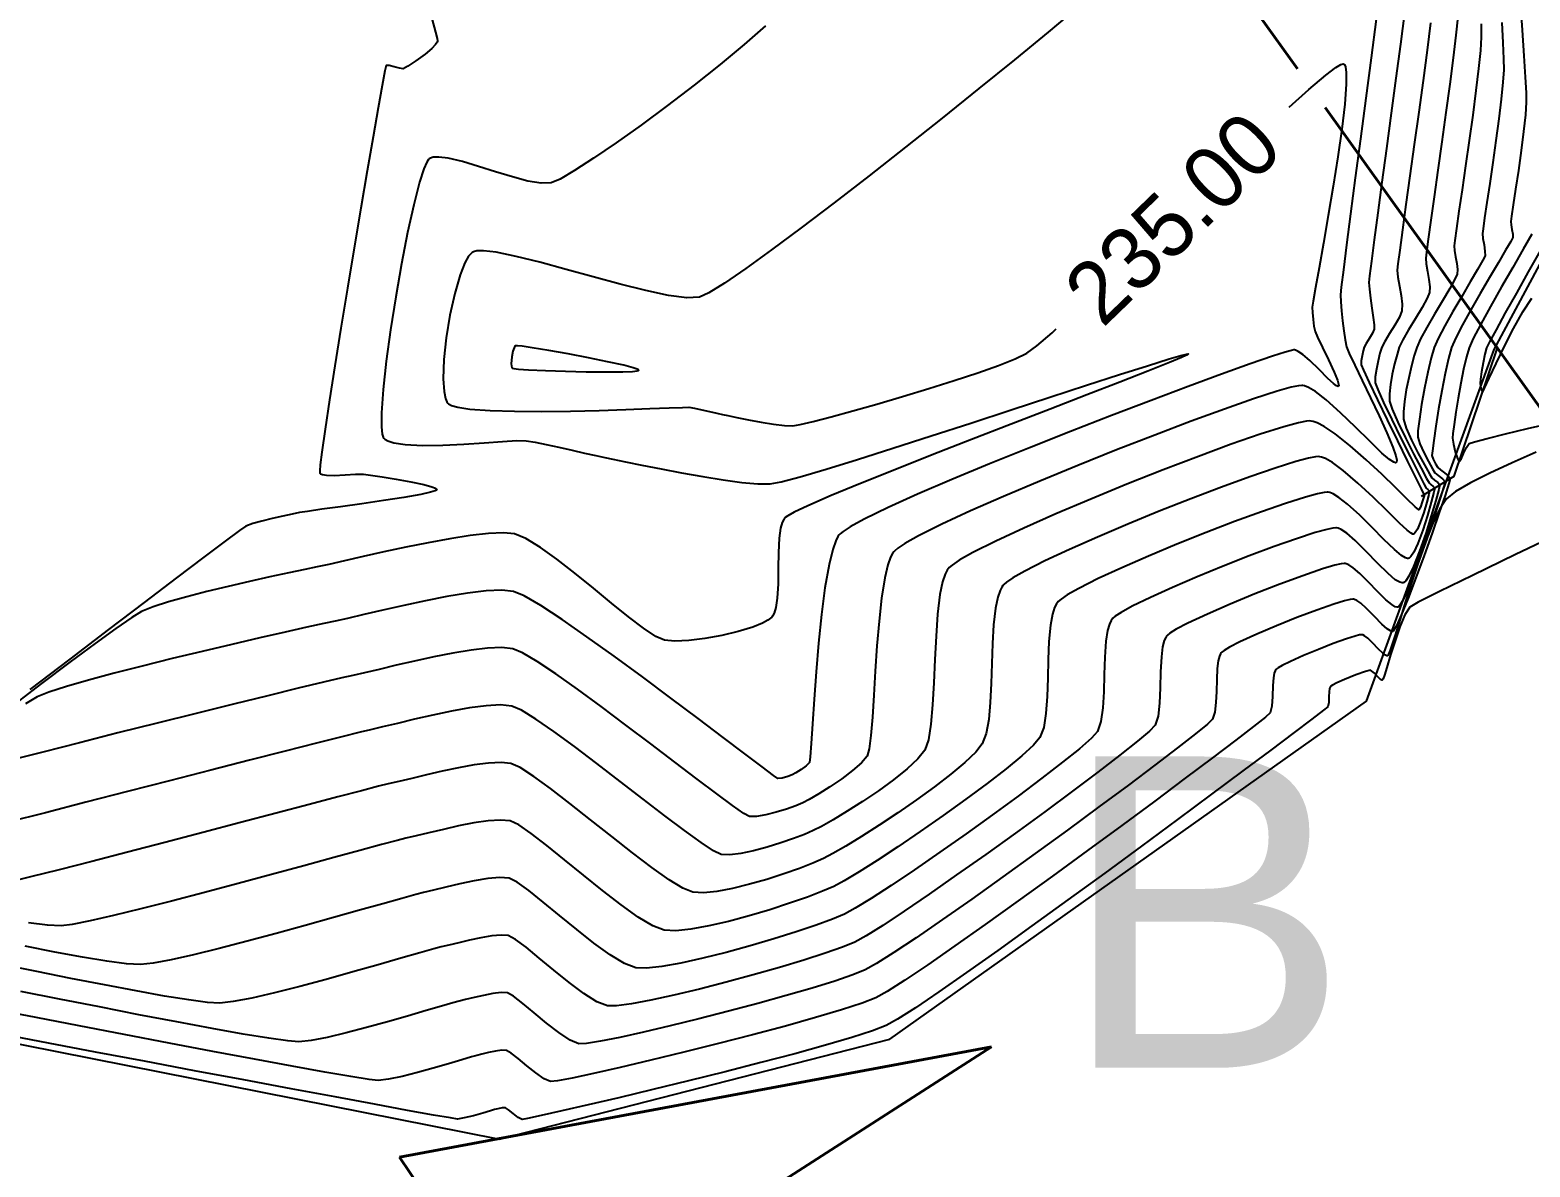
# Model space of a CAD drawing. Header units: metres. Extents: x 708931 to 723899, y 5405153 to 5413472.
# Drawn here: x 709984.2 to 710080.5, y 5411836.6 to 5411909.7 of the extents above; entities that cross this region are included whole.
import ezdxf

# ---------------------------------------------------------------- set-up
doc = ezdxf.new("R2010")
doc.units = ezdxf.units.M
doc.header["$LTSCALE"] = 12.7
doc.header["$MEASUREMENT"] = 0
doc.linetypes.add('ACAD_ISO08W100', pattern=[36, 24, -3, 6, -3])
for name, color, linetype in [('CONT-MJR1', 252, 'Continuous'), ('CONT-MNR1', 251, 'Continuous'), ('contornos2', 7, 'Continuous'), ('lineas', 7, 'Continuous')]:
    doc.layers.add(name, color=color, linetype=linetype)
doc.layers.add('corte', color=214, linetype='ACAD_ISO08W100', lineweight=40)

msp = doc.modelspace()

# ---------------------------------------------------------------- linework, layer by layer
at = {"layer": 'CONT-MJR1', "flags": 128}
for points, elevation in [([(710051.557, 5411911.218), (710049.57, 5411909.558), (710047.408, 5411907.778), (710045.123, 5411905.923), (710042.768, 5411904.033), (710040.397, 5411902.153), (710038.062, 5411900.323), (710035.816, 5411898.588), (710033.713, 5411896.988), (710031.804, 5411895.568), (710030.143, 5411894.368), (710028.784, 5411893.433), (710027.778, 5411892.804), (710027.179, 5411892.523), (710026.355, 5411892.485), (710025.177, 5411892.64), (710023.728, 5411892.945), (710022.094, 5411893.354), (710020.36, 5411893.823), (710018.61, 5411894.308), (710016.93, 5411894.764), (710015.402, 5411895.146), (710014.114, 5411895.41), (710013.312, 5411895.505), (710012.872, 5411895.495), (710012.666, 5411895.443), (710012.591, 5411895.403), (710012.512, 5411895.337), (710012.353, 5411895.148), (710012.116, 5411894.732), (710011.811, 5411893.968), (710011.459, 5411892.757), (710011.156, 5411891.369), (710010.921, 5411889.917), (710010.772, 5411888.512), (710010.726, 5411887.269), (710010.776, 5411886.467), (710010.87, 5411886.016), (710010.963, 5411885.799), (710011.018, 5411885.72), (710011.073, 5411885.669), (710011.245, 5411885.576), (710011.651, 5411885.459), (710012.434, 5411885.339), (710013.736, 5411885.243), (710015.31, 5411885.195), (710017.062, 5411885.188), (710018.899, 5411885.211), (710020.728, 5411885.255), (710022.455, 5411885.31), (710023.988, 5411885.366), (710025.233, 5411885.415), (710026.097, 5411885.445), (710026.486, 5411885.448), (710026.851, 5411885.387), (710027.318, 5411885.288), (710027.818, 5411885.172), (710028.284, 5411885.065), (710028.647, 5411884.988), (710028.998, 5411884.915), (710029.583, 5411884.792), (710030.322, 5411884.642), (710031.132, 5411884.49), (710031.933, 5411884.36), (710032.643, 5411884.276), (710033.18, 5411884.263), (710033.641, 5411884.345), (710034.481, 5411884.544), (710035.629, 5411884.842), (710037.015, 5411885.219), (710038.568, 5411885.659), (710040.218, 5411886.142), (710041.894, 5411886.65), (710043.525, 5411887.165), (710045.042, 5411887.669), (710046.372, 5411888.143), (710047.446, 5411888.569), (710048.192, 5411888.929), (710048.831, 5411889.395), (710049.813, 5411890.239), (710050.079, 5411890.481)], 235), ([(710077.361, 5411910.073), (710077.367, 5411909.23), (710077.314, 5411908.377), (710077.195, 5411907.204), (710077.025, 5411905.793), (710076.82, 5411904.225), (710076.593, 5411902.585), (710076.36, 5411900.954), (710076.136, 5411899.414), (710075.935, 5411898.049), (710075.774, 5411896.94), (710075.665, 5411896.17), (710075.625, 5411895.822), (710075.653, 5411895.514), (710075.719, 5411895.117), (710075.793, 5411894.691), (710075.841, 5411894.3), (710075.834, 5411894.004), (710075.684, 5411893.674), (710075.345, 5411893.074), (710074.885, 5411892.296), (710074.374, 5411891.436), (710073.881, 5411890.587), (710073.475, 5411889.842), (710073.226, 5411889.297), (710073.064, 5411888.783), (710072.888, 5411888.113), (710072.713, 5411887.352), (710072.558, 5411886.564), (710072.44, 5411885.814), (710072.377, 5411885.166), (710072.386, 5411884.686), (710072.556, 5411884.112), (710072.891, 5411883.347), (710073.307, 5411882.519), (710073.721, 5411881.754), (710074.048, 5411881.179), (710074.205, 5411880.919), (710074.37, 5411880.777), (710074.588, 5411880.613), (710074.713, 5411880.468), (710074.649, 5411880.171), (710074.454, 5411879.46), (710074.161, 5411878.473), (710073.803, 5411877.347), (710073.41, 5411876.217), (710073.016, 5411875.222), (710072.722, 5411874.613), (710072.523, 5411874.313), (710072.406, 5411874.203), (710072.352, 5411874.178), (710072.289, 5411874.172), (710072.136, 5411874.209), (710071.852, 5411874.377), (710071.387, 5411874.769), (710070.712, 5411875.438), (710069.986, 5411876.191), (710069.267, 5411876.902), (710068.737, 5411877.358), (710068.385, 5411877.592), (710068.179, 5411877.681), (710068.086, 5411877.703), (710068.024, 5411877.707), (710067.846, 5411877.69), (710067.452, 5411877.608), (710066.715, 5411877.401), (710065.512, 5411877.009), (710064.072, 5411876.498), (710062.476, 5411875.9), (710060.803, 5411875.243), (710059.134, 5411874.561), (710057.549, 5411873.883), (710056.129, 5411873.241), (710054.955, 5411872.665), (710054.246, 5411872.273), (710053.876, 5411872.029), (710053.715, 5411871.894), (710053.663, 5411871.836), (710053.602, 5411871.746), (710053.496, 5411871.527), (710053.373, 5411871.112), (710053.265, 5411870.422), (710053.193, 5411869.405), (710053.16, 5411868.294), (710053.132, 5411867.176), (710053.074, 5411866.135), (710052.951, 5411865.257), (710052.728, 5411864.627), (710052.341, 5411864.196), (710051.575, 5411863.52), (710050.492, 5411862.645), (710049.158, 5411861.617), (710047.638, 5411860.479), (710045.995, 5411859.278), (710044.294, 5411858.058), (710042.6, 5411856.865), (710040.977, 5411855.744), (710039.489, 5411854.741), (710038.201, 5411853.9), (710037.178, 5411853.266), (710036.483, 5411852.886), (710035.716, 5411852.564), (710034.663, 5411852.179), (710033.388, 5411851.751), (710031.958, 5411851.303), (710030.437, 5411850.857), (710028.892, 5411850.434), (710027.388, 5411850.057), (710025.99, 5411849.746), (710024.764, 5411849.524), (710023.776, 5411849.413), (710023.09, 5411849.434), (710022.354, 5411849.714), (710021.436, 5411850.271), (710020.396, 5411851.025), (710019.294, 5411851.896), (710018.191, 5411852.803), (710017.146, 5411853.667), (710016.219, 5411854.408), (710015.471, 5411854.945), (710014.96, 5411855.199), (710014.368, 5411855.242), (710013.595, 5411855.173), (710012.71, 5411855.024), (710011.784, 5411854.829), (710010.888, 5411854.618), (710010.091, 5411854.424), (710009.464, 5411854.28), (710008.965, 5411854.153), (710008.068, 5411853.906), (710006.842, 5411853.561), (710005.354, 5411853.14), (710003.671, 5411852.666), (710001.86, 5411852.161), (709999.99, 5411851.648), (709998.127, 5411851.149), (709996.339, 5411850.686), (709994.693, 5411850.283), (709993.257, 5411849.962), (709992.097, 5411849.744), (709991.281, 5411849.653), (709990.39, 5411849.699), (709989.118, 5411849.863), (709987.554, 5411850.123), (709985.782, 5411850.453), (709983.888, 5411850.83)], 240), ([(710065.045, 5411904.734), (710066.303, 5411905.87), (710067.393, 5411906.796), (710068.034, 5411907.28), (710068.362, 5411907.471), (710068.5, 5411907.51), (710068.544, 5411907.501), (710068.586, 5411907.466), (710068.65, 5411907.328), (710068.703, 5411906.961), (710068.702, 5411906.209), (710068.601, 5411904.916), (710068.413, 5411903.326), (710068.159, 5411901.539), (710067.863, 5411899.654), (710067.549, 5411897.771), (710067.24, 5411895.99), (710066.959, 5411894.412), (710066.729, 5411893.136), (710066.573, 5411892.262), (710066.516, 5411891.891), (710066.531, 5411891.545), (710066.572, 5411891.099), (710066.631, 5411890.655), (710066.697, 5411890.317), (710066.855, 5411889.951), (710067.176, 5411889.293), (710067.566, 5411888.496), (710067.93, 5411887.713), (710068.139, 5411887.2), (710068.215, 5411886.932), (710068.217, 5411886.828), (710068.201, 5411886.802), (710068.173, 5411886.794), (710068.086, 5411886.824), (710067.887, 5411886.971), (710067.521, 5411887.31), (710066.961, 5411887.869), (710066.362, 5411888.449), (710065.91, 5411888.84), (710065.613, 5411889.044), (710065.445, 5411889.122), (710065.371, 5411889.14), (710065.333, 5411889.139), (710065.185, 5411889.109), (710064.791, 5411888.997), (710063.972, 5411888.731), (710062.533, 5411888.232), (710060.702, 5411887.573), (710058.558, 5411886.781), (710056.175, 5411885.885), (710053.631, 5411884.913), (710051.003, 5411883.89), (710048.368, 5411882.846), (710045.801, 5411881.808), (710043.38, 5411880.803), (710041.181, 5411879.86), (710039.281, 5411879.005), (710037.757, 5411878.266), (710036.859, 5411877.777), (710036.4, 5411877.48), (710036.204, 5411877.318), (710036.142, 5411877.248), (710036.069, 5411877.142), (710035.929, 5411876.868), (710035.733, 5411876.317), (710035.495, 5411875.355), (710035.234, 5411873.862), (710035.012, 5411872.145), (710034.823, 5411870.307), (710034.666, 5411868.455), (710034.538, 5411866.693), (710034.434, 5411865.125), (710034.353, 5411863.857), (710034.291, 5411862.993), (710034.245, 5411862.638), (710034.037, 5411862.423), (710033.705, 5411862.178), (710033.364, 5411861.962), (710033.132, 5411861.833), (710032.852, 5411861.725), (710032.493, 5411861.623), (710032.213, 5411861.596), (710031.924, 5411861.798), (710031.193, 5411862.346), (710030.095, 5411863.179), (710028.702, 5411864.236), (710027.092, 5411865.453), (710025.336, 5411866.771), (710023.51, 5411868.128), (710021.689, 5411869.461), (710019.946, 5411870.71), (710018.355, 5411871.813), (710016.992, 5411872.708), (710015.931, 5411873.333), (710015.246, 5411873.628), (710014.487, 5411873.701), (710013.48, 5411873.654), (710012.285, 5411873.509), (710010.964, 5411873.291), (710009.576, 5411873.021), (710008.184, 5411872.723), (710006.847, 5411872.42), (710005.626, 5411872.135), (710004.583, 5411871.891), (710003.777, 5411871.711), (710003.057, 5411871.556), (710001.968, 5411871.316), (710000.576, 5411871.004), (709998.947, 5411870.634), (709997.15, 5411870.218), (709995.249, 5411869.77), (709993.311, 5411869.303), (709991.404, 5411868.83), (709989.593, 5411868.365), (709987.946, 5411867.921), (709986.528, 5411867.51), (709985.407, 5411867.147), (709984.649, 5411866.844), (709983.893, 5411866.412)], 235)]:
    msp.add_lwpolyline(points, dxfattribs=dict(at, elevation=elevation))
at = {"layer": 'CONT-MNR1', "flags": 128}
for points, elevation in [([(710079.86, 5411911.548), (710079.998, 5411909.678), (710080.112, 5411908.026), (710080.198, 5411906.657), (710080.25, 5411905.641), (710080.263, 5411905.044), (710080.209, 5411904.236), (710080.091, 5411903.163), (710079.932, 5411901.936), (710079.752, 5411900.667), (710079.574, 5411899.467), (710079.419, 5411898.447), (710079.311, 5411897.719), (710079.269, 5411897.394), (710079.293, 5411897.166), (710079.344, 5411896.871), (710079.388, 5411896.578), (710079.388, 5411896.357), (710079.26, 5411896.105), (710078.936, 5411895.544), (710078.468, 5411894.75), (710077.907, 5411893.797), (710077.302, 5411892.76), (710076.706, 5411891.715), (710076.167, 5411890.738), (710075.738, 5411889.902), (710075.468, 5411889.284), (710075.264, 5411888.577), (710075.049, 5411887.614), (710074.834, 5411886.501), (710074.633, 5411885.342), (710074.458, 5411884.244), (710074.32, 5411883.31), (710074.232, 5411882.645), (710074.206, 5411882.355), (710074.289, 5411882.108), (710074.439, 5411881.808), (710074.581, 5411881.58), (710074.746, 5411881.434), (710075.002, 5411881.243), (710075.246, 5411881.044), (710075.374, 5411880.876), (710075.293, 5411880.558), (710075.047, 5411879.792), (710074.675, 5411878.691), (710074.213, 5411877.367), (710073.7, 5411875.933), (710073.173, 5411874.502), (710072.67, 5411873.185), (710072.23, 5411872.097), (710071.947, 5411871.465), (710071.789, 5411871.168), (710071.714, 5411871.069), (710071.686, 5411871.051), (710071.642, 5411871.048), (710071.533, 5411871.081), (710071.327, 5411871.217), (710070.99, 5411871.521), (710070.507, 5411872.014), (710070.006, 5411872.524), (710069.63, 5411872.866), (710069.38, 5411873.045), (710069.236, 5411873.113), (710069.171, 5411873.129), (710069.121, 5411873.13), (710068.962, 5411873.109), (710068.597, 5411873.019), (710067.909, 5411872.805), (710066.806, 5411872.419), (710065.539, 5411871.94), (710064.221, 5411871.411), (710062.962, 5411870.877), (710061.876, 5411870.38), (710061.207, 5411870.039), (710060.86, 5411869.829), (710060.715, 5411869.717), (710060.672, 5411869.671), (710060.631, 5411869.61), (710060.562, 5411869.458), (710060.484, 5411869.164), (710060.421, 5411868.675), (710060.385, 5411867.962), (710060.367, 5411867.204), (710060.337, 5411866.479), (710060.265, 5411865.86), (710060.121, 5411865.422), (710059.791, 5411865.101), (710059.022, 5411864.47), (710057.878, 5411863.575), (710056.422, 5411862.463), (710054.715, 5411861.18), (710052.823, 5411859.775), (710050.808, 5411858.293), (710048.732, 5411856.782), (710046.659, 5411855.288), (710044.653, 5411853.858), (710042.776, 5411852.538), (710041.091, 5411851.377), (710039.662, 5411850.42), (710038.552, 5411849.714), (710037.823, 5411849.307), (710037.024, 5411848.985), (710035.865, 5411848.592), (710034.417, 5411848.144), (710032.75, 5411847.66), (710030.933, 5411847.157), (710029.038, 5411846.653), (710027.133, 5411846.165), (710025.289, 5411845.711), (710023.577, 5411845.309), (710022.066, 5411844.976), (710020.826, 5411844.729), (710019.928, 5411844.588), (710019.441, 5411844.568), (710018.869, 5411844.806), (710018.153, 5411845.279), (710017.363, 5411845.892), (710016.568, 5411846.548), (710015.837, 5411847.154), (710015.24, 5411847.612), (710014.846, 5411847.827), (710014.444, 5411847.849), (710013.912, 5411847.788), (710013.313, 5411847.675), (710012.709, 5411847.538), (710012.163, 5411847.406), (710011.74, 5411847.308), (710011.343, 5411847.201), (710010.612, 5411846.987), (710009.619, 5411846.692), (710008.437, 5411846.345), (710007.139, 5411845.972), (710005.798, 5411845.601), (710004.487, 5411845.261), (710003.279, 5411844.977), (710002.246, 5411844.779), (710001.462, 5411844.693), (710000.754, 5411844.745), (709999.534, 5411844.917), (709997.884, 5411845.19), (709995.888, 5411845.546), (709993.627, 5411845.966), (709991.186, 5411846.433), (709988.647, 5411846.927), (709986.093, 5411847.431), (709983.607, 5411847.925)], 242), ([(710072.446, 5411910.788), (710072.179, 5411908.773), (710071.888, 5411906.594), (710071.585, 5411904.335), (710071.281, 5411902.083), (710070.991, 5411899.922), (710070.725, 5411897.938), (710070.497, 5411896.214), (710070.319, 5411894.837), (710070.202, 5411893.892), (710070.16, 5411893.463), (710070.187, 5411893.03), (710070.259, 5411892.454), (710070.35, 5411891.822), (710070.438, 5411891.223), (710070.497, 5411890.744), (710070.504, 5411890.473), (710070.392, 5411890.21), (710070.194, 5411889.881), (710069.991, 5411889.559), (710069.862, 5411889.316), (710069.79, 5411889.073), (710069.715, 5411888.751), (710069.662, 5411888.428), (710069.656, 5411888.183), (710069.801, 5411887.836), (710070.172, 5411887.044), (710070.703, 5411885.937), (710071.331, 5411884.643), (710071.989, 5411883.293), (710072.615, 5411882.017), (710073.142, 5411880.944), (710073.506, 5411880.204), (710073.643, 5411879.928), (710073.684, 5411879.892), (710073.723, 5411879.857), (710073.684, 5411879.705), (710073.587, 5411879.374), (710073.465, 5411879.037), (710073.352, 5411878.869), (710073.136, 5411879.047), (710072.623, 5411879.544), (710071.88, 5411880.273), (710070.977, 5411881.145), (710069.982, 5411882.072), (710068.964, 5411882.966), (710067.992, 5411883.738), (710067.292, 5411884.209), (710066.837, 5411884.447), (710066.574, 5411884.54), (710066.457, 5411884.565), (710066.374, 5411884.571), (710066.14, 5411884.553), (710065.635, 5411884.455), (710064.699, 5411884.203), (710063.167, 5411883.717), (710061.311, 5411883.072), (710059.213, 5411882.3), (710056.956, 5411881.434), (710054.624, 5411880.507), (710052.299, 5411879.553), (710050.065, 5411878.603), (710048.003, 5411877.692), (710046.198, 5411876.851), (710044.732, 5411876.114), (710043.86, 5411875.621), (710043.408, 5411875.319), (710043.214, 5411875.154), (710043.15, 5411875.083), (710043.08, 5411874.981), (710042.952, 5411874.729), (710042.789, 5411874.243), (710042.619, 5411873.42), (710042.466, 5411872.17), (710042.363, 5411870.753), (710042.288, 5411869.253), (710042.222, 5411867.753), (710042.144, 5411866.337), (710042.034, 5411865.089), (710041.872, 5411864.094), (710041.638, 5411863.434), (710041.189, 5411862.867), (710040.501, 5411862.221), (710039.638, 5411861.528), (710038.667, 5411860.823), (710037.653, 5411860.137), (710036.661, 5411859.504), (710035.756, 5411858.958), (710035.005, 5411858.53), (710034.472, 5411858.254), (710033.922, 5411858.017), (710033.211, 5411857.746), (710032.392, 5411857.465), (710031.52, 5411857.197), (710030.647, 5411856.966), (710029.828, 5411856.796), (710029.116, 5411856.71), (710028.564, 5411856.731), (710028.081, 5411856.957), (710027.276, 5411857.485), (710026.212, 5411858.255), (710024.95, 5411859.207), (710023.551, 5411860.282), (710022.078, 5411861.42), (710020.592, 5411862.563), (710019.155, 5411863.65), (710017.829, 5411864.623), (710016.675, 5411865.421), (710015.755, 5411865.985), (710015.131, 5411866.256), (710014.405, 5411866.328), (710013.478, 5411866.281), (710012.407, 5411866.141), (710011.246, 5411865.932), (710010.052, 5411865.68), (710008.88, 5411865.41), (710007.785, 5411865.146), (710006.824, 5411864.914), (710006.052, 5411864.738), (710005.393, 5411864.584), (710004.211, 5411864.291), (710002.583, 5411863.88), (710000.585, 5411863.37), (709998.296, 5411862.784), (709995.793, 5411862.141), (709993.153, 5411861.461), (709990.454, 5411860.766), (709987.773, 5411860.075), (709985.187, 5411859.41), (709982.774, 5411858.79)], 237), ([(710070.63, 5411910.382), (710070.301, 5411907.896), (710069.957, 5411905.302), (710069.613, 5411902.701), (710069.283, 5411900.196), (710068.981, 5411897.888), (710068.722, 5411895.88), (710068.519, 5411894.274), (710068.386, 5411893.172), (710068.338, 5411892.677), (710068.351, 5411892.223), (710068.393, 5411891.643), (710068.457, 5411891), (710068.537, 5411890.36), (710068.627, 5411889.787), (710068.721, 5411889.344), (710068.894, 5411888.912), (710069.248, 5411888.154), (710069.725, 5411887.169), (710070.266, 5411886.052), (710070.814, 5411884.902), (710071.309, 5411883.815), (710071.695, 5411882.888), (710071.886, 5411882.327), (710071.94, 5411882.045), (710071.927, 5411881.933), (710071.905, 5411881.903), (710071.866, 5411881.89), (710071.75, 5411881.918), (710071.487, 5411882.088), (710070.996, 5411882.512), (710070.209, 5411883.271), (710069.3, 5411884.175), (710068.341, 5411885.104), (710067.408, 5411885.94), (710066.73, 5411886.461), (710066.286, 5411886.725), (710066.029, 5411886.827), (710065.914, 5411886.852), (710065.844, 5411886.856), (710065.636, 5411886.835), (710065.162, 5411886.733), (710064.257, 5411886.477), (710062.743, 5411885.987), (710060.877, 5411885.334), (710058.738, 5411884.55), (710056.404, 5411883.666), (710053.954, 5411882.71), (710051.468, 5411881.715), (710049.024, 5411880.709), (710046.7, 5411879.724), (710044.575, 5411878.789), (710042.729, 5411877.936), (710041.239, 5411877.194), (710040.357, 5411876.701), (710039.903, 5411876.4), (710039.709, 5411876.236), (710039.646, 5411876.166), (710039.577, 5411876.066), (710039.449, 5411875.817), (710039.274, 5411875.328), (710039.073, 5411874.488), (710038.867, 5411873.195), (710038.703, 5411871.712), (710038.571, 5411870.122), (710038.461, 5411868.51), (710038.366, 5411866.958), (710038.276, 5411865.551), (710038.181, 5411864.372), (710038.073, 5411863.506), (710037.942, 5411863.036), (710037.581, 5411862.606), (710037.01, 5411862.109), (710036.308, 5411861.586), (710035.556, 5411861.077), (710034.834, 5411860.623), (710034.222, 5411860.265), (710033.802, 5411860.044), (710033.356, 5411859.856), (710032.763, 5411859.642), (710032.096, 5411859.433), (710031.429, 5411859.262), (710030.836, 5411859.162), (710030.389, 5411859.164), (710030.027, 5411859.363), (710029.306, 5411859.866), (710028.286, 5411860.619), (710027.03, 5411861.567), (710025.597, 5411862.655), (710024.051, 5411863.831), (710022.452, 5411865.039), (710020.861, 5411866.226), (710019.341, 5411867.337), (710017.952, 5411868.318), (710016.756, 5411869.116), (710015.814, 5411869.675), (710015.188, 5411869.942), (710014.486, 5411870.014), (710013.577, 5411869.977), (710012.512, 5411869.851), (710011.34, 5411869.657), (710010.113, 5411869.416), (710008.881, 5411869.148), (710007.695, 5411868.875), (710006.604, 5411868.616), (710005.661, 5411868.392), (710004.914, 5411868.224), (710004.219, 5411868.067), (710003.028, 5411867.785), (710001.419, 5411867.398), (709999.47, 5411866.923), (709997.259, 5411866.38), (709994.865, 5411865.788), (709992.365, 5411865.166), (709989.838, 5411864.532), (709987.361, 5411863.906), (709985.014, 5411863.306), (709982.874, 5411862.752)], 236), ([(710075.867, 5411910.535), (710075.745, 5411909.363), (710075.567, 5411907.89), (710075.348, 5411906.201), (710075.102, 5411904.381), (710074.843, 5411902.513), (710074.585, 5411900.682), (710074.342, 5411898.972), (710074.128, 5411897.468), (710073.958, 5411896.255), (710073.845, 5411895.416), (710073.803, 5411895.036), (710073.837, 5411894.662), (710073.918, 5411894.179), (710074.007, 5411893.662), (710074.066, 5411893.187), (710074.058, 5411892.827), (710073.899, 5411892.456), (710073.568, 5411891.869), (710073.144, 5411891.164), (710072.706, 5411890.436), (710072.333, 5411889.784), (710072.105, 5411889.303), (710071.961, 5411888.847), (710071.805, 5411888.25), (710071.656, 5411887.581), (710071.537, 5411886.912), (710071.47, 5411886.312), (710071.476, 5411885.852), (710071.645, 5411885.334), (710072.012, 5411884.502), (710072.498, 5411883.499), (710073.022, 5411882.465), (710073.503, 5411881.541), (710073.862, 5411880.869), (710074.018, 5411880.589), (710074.136, 5411880.486), (710074.293, 5411880.368), (710074.383, 5411880.264), (710074.327, 5411879.995), (710074.161, 5411879.358), (710073.913, 5411878.498), (710073.613, 5411877.562), (710073.289, 5411876.693), (710073.032, 5411876.145), (710072.85, 5411875.869), (710072.738, 5411875.766), (710072.685, 5411875.742), (710072.635, 5411875.738), (710072.507, 5411875.776), (710072.249, 5411875.937), (710071.805, 5411876.311), (710071.125, 5411876.965), (710070.36, 5411877.734), (710069.564, 5411878.519), (710068.792, 5411879.223), (710068.229, 5411879.661), (710067.858, 5411879.883), (710067.641, 5411879.969), (710067.543, 5411879.991), (710067.475, 5411879.995), (710067.283, 5411879.979), (710066.863, 5411879.896), (710066.081, 5411879.683), (710064.804, 5411879.277), (710063.264, 5411878.741), (710061.537, 5411878.104), (710059.7, 5411877.397), (710057.829, 5411876.648), (710056.001, 5411875.886), (710054.29, 5411875.142), (710052.775, 5411874.443), (710051.53, 5411873.82), (710050.781, 5411873.396), (710050.388, 5411873.131), (710050.216, 5411872.983), (710050.159, 5411872.918), (710050.093, 5411872.823), (710049.977, 5411872.595), (710049.838, 5411872.167), (710049.708, 5411871.462), (710049.614, 5411870.415), (710049.567, 5411869.252), (710049.54, 5411868.046), (710049.502, 5411866.868), (710049.424, 5411865.791), (710049.277, 5411864.887), (710049.031, 5411864.229), (710048.617, 5411863.737), (710047.873, 5411863.054), (710046.86, 5411862.22), (710045.64, 5411861.278), (710044.275, 5411860.267), (710042.825, 5411859.227), (710041.353, 5411858.2), (710039.921, 5411857.226), (710038.589, 5411856.346), (710037.419, 5411855.601), (710036.473, 5411855.03), (710035.813, 5411854.675), (710035.078, 5411854.36), (710034.107, 5411853.989), (710032.959, 5411853.587), (710031.692, 5411853.177), (710030.366, 5411852.783), (710029.04, 5411852.427), (710027.773, 5411852.134), (710026.624, 5411851.927), (710025.651, 5411851.83), (710024.915, 5411851.866), (710024.19, 5411852.144), (710023.25, 5411852.707), (710022.154, 5411853.485), (710020.96, 5411854.406), (710019.727, 5411855.396), (710018.513, 5411856.385), (710017.376, 5411857.301), (710016.376, 5411858.07), (710015.57, 5411858.622), (710015.017, 5411858.884), (710014.4, 5411858.938), (710013.606, 5411858.885), (710012.692, 5411858.749), (710011.715, 5411858.558), (710010.733, 5411858.338), (710009.803, 5411858.115), (710008.981, 5411857.916), (710008.327, 5411857.766), (710007.764, 5411857.628), (710006.756, 5411857.36), (710005.374, 5411856.986), (710003.69, 5411856.527), (710001.778, 5411856.005), (709999.708, 5411855.442), (709997.555, 5411854.861), (709995.389, 5411854.284), (709993.284, 5411853.732), (709991.311, 5411853.228), (709989.543, 5411852.794), (709988.052, 5411852.453), (709986.91, 5411852.225), (709986.19, 5411852.134), (709985.313, 5411852.18), (709984.105, 5411852.344)], 239), ([(710009.999, 5411910.425), (710010.235, 5411909.549), (710010.333, 5411909.139), (710010.357, 5411908.993), (710010.355, 5411908.961), (710010.329, 5411908.898), (710010.233, 5411908.755), (710010, 5411908.507), (710009.574, 5411908.143), (710008.973, 5411907.702), (710008.444, 5411907.358), (710008.146, 5411907.203), (710007.906, 5411907.228), (710007.577, 5411907.326), (710007.263, 5411907.416), (710007.066, 5411907.416), (710006.984, 5411907.069), (710006.805, 5411906.128), (710006.544, 5411904.683), (710006.218, 5411902.826), (710005.842, 5411900.648), (710005.432, 5411898.239), (710005.003, 5411895.691), (710004.572, 5411893.094), (710004.154, 5411890.54), (710003.765, 5411888.12), (710003.421, 5411885.925), (710003.137, 5411884.045), (710002.93, 5411882.572), (710002.829, 5411881.747), (710002.798, 5411881.365), (710002.799, 5411881.235), (710002.807, 5411881.209), (710002.846, 5411881.175), (710002.967, 5411881.123), (710003.24, 5411881.082), (710003.725, 5411881.078), (710004.425, 5411881.118), (710005.096, 5411881.162), (710005.597, 5411881.16), (710006.051, 5411881.1), (710006.8, 5411880.987), (710007.711, 5411880.838), (710008.651, 5411880.666), (710009.486, 5411880.485), (710009.99, 5411880.344), (710010.226, 5411880.245), (710010.301, 5411880.184), (710010.311, 5411880.155), (710010.298, 5411880.133), (710010.207, 5411880.082), (710009.916, 5411879.993), (710009.285, 5411879.856), (710008.195, 5411879.664), (710006.888, 5411879.46), (710005.49, 5411879.256), (710004.127, 5411879.064), (710002.924, 5411878.897), (710002.007, 5411878.765), (710001.501, 5411878.683), (710001.026, 5411878.585), (710000.419, 5411878.458), (709999.748, 5411878.31), (709999.084, 5411878.146), (709998.496, 5411877.976), (709998.052, 5411877.805), (709997.646, 5411877.526), (709996.721, 5411876.844), (709995.346, 5411875.813), (709993.592, 5411874.487), (709991.529, 5411872.92), (709989.227, 5411871.166), (709986.755, 5411869.278), (709984.184, 5411867.312)], 233), ([(710078.687, 5411910.178), (710078.763, 5411908.861), (710078.807, 5411907.827), (710078.815, 5411907.137), (710078.765, 5411906.326), (710078.654, 5411905.243), (710078.498, 5411903.97), (710078.313, 5411902.589), (710078.113, 5411901.181), (710077.915, 5411899.829), (710077.734, 5411898.614), (710077.586, 5411897.617), (710077.485, 5411896.922), (710077.447, 5411896.608), (710077.48, 5411896.293), (710077.551, 5411895.887), (710077.61, 5411895.485), (710077.611, 5411895.18), (710077.472, 5411894.891), (710077.137, 5411894.304), (710076.667, 5411893.505), (710076.119, 5411892.577), (710075.554, 5411891.607), (710075.031, 5411890.679), (710074.609, 5411889.879), (710074.347, 5411889.291), (710074.149, 5411888.618), (710073.937, 5411887.71), (710073.729, 5411886.678), (710073.544, 5411885.632), (710073.398, 5411884.684), (710073.309, 5411883.943), (710073.296, 5411883.521), (710073.427, 5411883.097), (710073.68, 5411882.537), (710073.978, 5411881.963), (710074.242, 5411881.493), (710074.393, 5411881.25), (710074.604, 5411881.067), (710074.883, 5411880.857), (710075.044, 5411880.672), (710074.968, 5411880.36), (710074.74, 5411879.61), (710074.398, 5411878.547), (710073.978, 5411877.296), (710073.518, 5411875.984), (710073.055, 5411874.734), (710072.626, 5411873.673), (710072.332, 5411873.043), (710072.153, 5411872.741), (710072.058, 5411872.636), (710072.019, 5411872.615), (710071.969, 5411872.609), (710071.847, 5411872.639), (710071.621, 5411872.773), (710071.252, 5411873.084), (710070.715, 5411873.616), (710070.138, 5411874.214), (710069.567, 5411874.779), (710069.146, 5411875.142), (710068.866, 5411875.327), (710068.702, 5411875.399), (710068.629, 5411875.416), (710068.568, 5411875.419), (710068.385, 5411875.397), (710067.968, 5411875.299), (710067.183, 5411875.064), (710065.916, 5411874.631), (710064.431, 5411874.082), (710062.841, 5411873.461), (710061.256, 5411872.81), (710059.785, 5411872.171), (710058.54, 5411871.587), (710057.78, 5411871.188), (710057.386, 5411870.942), (710057.219, 5411870.809), (710057.168, 5411870.753), (710057.113, 5411870.671), (710057.019, 5411870.466), (710056.915, 5411870.07), (710056.83, 5411869.411), (710056.781, 5411868.449), (710056.757, 5411867.428), (710056.717, 5411866.449), (710056.619, 5411865.614), (710056.424, 5411865.025), (710056.066, 5411864.651), (710055.293, 5411863.994), (710054.17, 5411863.101), (710052.76, 5411862.018), (710051.13, 5411860.793), (710049.343, 5411859.473), (710047.463, 5411858.104), (710045.557, 5411856.733), (710043.687, 5411855.408), (710041.919, 5411854.174), (710040.317, 5411853.079), (710038.945, 5411852.17), (710037.869, 5411851.493), (710037.153, 5411851.096), (710036.366, 5411850.773), (710035.25, 5411850.382), (710033.875, 5411849.941), (710032.31, 5411849.47), (710030.625, 5411848.99), (710028.888, 5411848.519), (710027.169, 5411848.078), (710025.538, 5411847.686), (710024.062, 5411847.362), (710022.812, 5411847.127), (710021.857, 5411847), (710021.266, 5411847.001), (710020.585, 5411847.268), (710019.743, 5411847.798), (710018.804, 5411848.501), (710017.832, 5411849.289), (710016.892, 5411850.072), (710016.048, 5411850.763), (710015.363, 5411851.273), (710014.903, 5411851.513), (710014.44, 5411851.546), (710013.834, 5411851.493), (710013.142, 5411851.376), (710012.418, 5411851.223), (710011.716, 5411851.058), (710011.093, 5411850.907), (710010.602, 5411850.794), (710010.113, 5411850.666), (710009.219, 5411850.412), (710007.999, 5411850.06), (710006.537, 5411849.638), (710004.913, 5411849.176), (710003.211, 5411848.703), (710001.511, 5411848.247), (709999.895, 5411847.837), (709998.445, 5411847.502), (709997.244, 5411847.271), (709996.371, 5411847.173), (709995.596, 5411847.219), (709994.391, 5411847.377), (709992.834, 5411847.629), (709991.001, 5411847.957), (709988.972, 5411848.341), (709986.822, 5411848.763), (709984.63, 5411849.204), (709982.473, 5411849.645)], 241), ([(710074.118, 5411910.148), (710073.892, 5411908.395), (710073.633, 5411906.451), (710073.355, 5411904.402), (710073.07, 5411902.333), (710072.794, 5411900.328), (710072.537, 5411898.473), (710072.315, 5411896.852), (710072.139, 5411895.552), (710072.024, 5411894.656), (710071.982, 5411894.249), (710072.021, 5411893.81), (710072.116, 5411893.242), (710072.221, 5411892.633), (710072.29, 5411892.073), (710072.281, 5411891.65), (710072.121, 5411891.245), (710071.827, 5411890.73), (710071.483, 5411890.185), (710071.174, 5411889.686), (710070.984, 5411889.31), (710070.868, 5411888.934), (710070.743, 5411888.436), (710070.635, 5411887.896), (710070.568, 5411887.397), (710070.566, 5411887.017), (710070.724, 5411886.589), (710071.099, 5411885.762), (710071.619, 5411884.677), (710072.21, 5411883.472), (710072.8, 5411882.289), (710073.315, 5411881.265), (710073.683, 5411880.542), (710073.83, 5411880.258), (710073.95, 5411880.16), (710074.053, 5411880.061), (710074.006, 5411879.847), (710073.871, 5411879.347), (710073.678, 5411878.702), (710073.452, 5411878.053), (710073.268, 5411877.625), (710073.137, 5411877.405), (710073.056, 5411877.323), (710073.019, 5411877.305), (710072.984, 5411877.307), (710072.875, 5411877.363), (710072.618, 5411877.563), (710072.13, 5411878.009), (710071.341, 5411878.776), (710070.423, 5411879.67), (710069.454, 5411880.58), (710068.509, 5411881.392), (710067.823, 5411881.897), (710067.374, 5411882.153), (710067.115, 5411882.252), (710067, 5411882.278), (710066.927, 5411882.283), (710066.724, 5411882.268), (710066.284, 5411882.184), (710065.469, 5411881.967), (710064.136, 5411881.548), (710062.52, 5411880.991), (710060.694, 5411880.324), (710058.729, 5411879.575), (710056.698, 5411878.772), (710054.672, 5411877.943), (710052.723, 5411877.116), (710050.923, 5411876.32), (710049.345, 5411875.582), (710048.059, 5411874.931), (710047.29, 5411874.491), (710046.888, 5411874.218), (710046.713, 5411874.067), (710046.655, 5411874.001), (710046.589, 5411873.906), (710046.472, 5411873.68), (710046.326, 5411873.253), (710046.181, 5411872.544), (710046.062, 5411871.478), (710045.992, 5411870.275), (710045.948, 5411869), (710045.908, 5411867.718), (710045.849, 5411866.494), (710045.749, 5411865.395), (710045.585, 5411864.486), (710045.335, 5411863.831), (710044.91, 5411863.298), (710044.219, 5411862.64), (710043.318, 5411861.888), (710042.261, 5411861.077), (710041.104, 5411860.238), (710039.902, 5411859.404), (710038.709, 5411858.609), (710037.582, 5411857.885), (710036.575, 5411857.264), (710035.743, 5411856.78), (710035.142, 5411856.465), (710034.46, 5411856.168), (710033.589, 5411855.83), (710032.584, 5411855.475), (710031.499, 5411855.126), (710030.387, 5411854.807), (710029.301, 5411854.541), (710028.296, 5411854.352), (710027.424, 5411854.263), (710026.74, 5411854.299), (710026.117, 5411854.554), (710025.225, 5411855.105), (710024.126, 5411855.886), (710022.878, 5411856.832), (710021.544, 5411857.876), (710020.182, 5411858.955), (710018.853, 5411860.002), (710017.617, 5411860.953), (710016.535, 5411861.741), (710015.668, 5411862.302), (710015.074, 5411862.57), (710014.44, 5411862.634), (710013.634, 5411862.594), (710012.705, 5411862.473), (710011.699, 5411862.292), (710010.665, 5411862.073), (710009.649, 5411861.838), (710008.7, 5411861.608), (710007.864, 5411861.406), (710007.189, 5411861.252), (710006.574, 5411861.105), (710005.471, 5411860.822), (710003.957, 5411860.426), (710002.106, 5411859.939), (709999.994, 5411859.38), (709997.697, 5411858.772), (709995.289, 5411858.136), (709992.846, 5411857.494), (709990.444, 5411856.867), (709988.158, 5411856.276), (709986.063, 5411855.743), (709984.234, 5411855.289), (709982.747, 5411854.935)], 238), ([(710031.406, 5411909.955), (710030.046, 5411908.751), (710028.5, 5411907.465), (710026.837, 5411906.144), (710025.124, 5411904.835), (710023.431, 5411903.584), (710021.826, 5411902.44), (710020.378, 5411901.449), (710019.156, 5411900.658), (710018.228, 5411900.113), (710017.663, 5411899.863), (710017.016, 5411899.839), (710016.16, 5411899.986), (710015.162, 5411900.251), (710014.086, 5411900.583), (710012.997, 5411900.929), (710011.962, 5411901.237), (710011.045, 5411901.454), (710010.441, 5411901.528), (710010.085, 5411901.508), (710009.902, 5411901.452), (710009.828, 5411901.41), (710009.776, 5411901.362), (710009.664, 5411901.191), (710009.478, 5411900.763), (710009.202, 5411899.906), (710008.827, 5411898.451), (710008.435, 5411896.669), (710008.044, 5411894.668), (710007.674, 5411892.553), (710007.342, 5411890.431), (710007.068, 5411888.41), (710006.869, 5411886.596), (710006.765, 5411885.096), (710006.761, 5411884.194), (710006.812, 5411883.726), (710006.873, 5411883.528), (710006.913, 5411883.464), (710006.978, 5411883.4), (710007.162, 5411883.288), (710007.558, 5411883.159), (710008.275, 5411883.051), (710009.403, 5411883.002), (710010.694, 5411883.024), (710012.046, 5411883.091), (710013.358, 5411883.178), (710014.529, 5411883.26), (710015.457, 5411883.31), (710016.042, 5411883.304), (710016.62, 5411883.215), (710017.343, 5411883.07), (710018.153, 5411882.892), (710018.992, 5411882.698), (710019.801, 5411882.509), (710020.523, 5411882.345), (710021.098, 5411882.226), (710021.612, 5411882.124), (710022.431, 5411881.955), (710023.486, 5411881.739), (710024.709, 5411881.495), (710026.03, 5411881.243), (710027.382, 5411881.002), (710028.694, 5411880.79), (710029.898, 5411880.629), (710030.926, 5411880.536), (710031.708, 5411880.531), (710032.419, 5411880.667), (710033.647, 5411880.994), (710035.307, 5411881.482), (710037.317, 5411882.101), (710039.593, 5411882.82), (710042.051, 5411883.61), (710044.607, 5411884.439), (710047.178, 5411885.278), (710049.68, 5411886.096), (710052.029, 5411886.863), (710054.143, 5411887.55), (710055.936, 5411888.124), (710057.326, 5411888.557), (710058.092, 5411888.781), (710058.435, 5411888.868), (710058.545, 5411888.883), (710058.561, 5411888.877), (710058.552, 5411888.862), (710058.454, 5411888.804), (710058.122, 5411888.65), (710057.364, 5411888.331), (710055.973, 5411887.774), (710054.172, 5411887.067), (710052.049, 5411886.243), (710049.693, 5411885.333), (710047.192, 5411884.366), (710044.637, 5411883.374), (710042.114, 5411882.389), (710039.713, 5411881.44), (710037.522, 5411880.559), (710035.631, 5411879.776), (710034.127, 5411879.124), (710033.263, 5411878.716), (710032.842, 5411878.486), (710032.68, 5411878.374), (710032.637, 5411878.331), (710032.584, 5411878.251), (710032.492, 5411878.054), (710032.388, 5411877.677), (710032.302, 5411877.046), (710032.254, 5411876.116), (710032.238, 5411875.106), (710032.221, 5411874.103), (710032.167, 5411873.189), (710032.075, 5411872.58), (710031.965, 5411872.222), (710031.868, 5411872.042), (710031.812, 5411871.971), (710031.745, 5411871.907), (710031.572, 5411871.778), (710031.218, 5411871.586), (710030.602, 5411871.337), (710029.659, 5411871.049), (710028.603, 5411870.799), (710027.518, 5411870.603), (710026.488, 5411870.476), (710025.599, 5411870.431), (710024.933, 5411870.485), (710024.379, 5411870.733), (710023.592, 5411871.26), (710022.626, 5411871.997), (710021.533, 5411872.876), (710020.367, 5411873.829), (710019.181, 5411874.788), (710018.028, 5411875.684), (710016.962, 5411876.449), (710016.036, 5411877.015), (710015.303, 5411877.314), (710014.593, 5411877.382), (710013.626, 5411877.34), (710012.458, 5411877.208), (710011.147, 5411877.005), (710009.747, 5411876.749), (710008.315, 5411876.461), (710006.907, 5411876.159), (710005.579, 5411875.863), (710004.387, 5411875.591), (710003.389, 5411875.362), (710002.639, 5411875.197), (710001.837, 5411875.029), (710000.803, 5411874.811), (709999.599, 5411874.553), (709998.282, 5411874.263), (709996.913, 5411873.949), (709995.55, 5411873.62), (709994.253, 5411873.285), (709993.082, 5411872.951), (709992.094, 5411872.628), (709991.35, 5411872.325), (709990.73, 5411871.95), (709989.714, 5411871.25), (709988.367, 5411870.274), (709986.753, 5411869.075), (709984.937, 5411867.705), (709982.982, 5411866.213)], 234), ([(710080.627, 5411896.578), (710080.064, 5411895.604), (710079.39, 5411894.437), (710078.668, 5411893.178), (710077.963, 5411891.93), (710077.34, 5411890.796), (710076.86, 5411889.878), (710076.589, 5411889.278), (710076.418, 5411888.691), (710076.238, 5411887.902), (710076.059, 5411886.99), (710075.89, 5411886.038), (710075.743, 5411885.127), (710075.628, 5411884.34), (710075.553, 5411883.758), (710075.53, 5411883.462), (710075.585, 5411883.091), (710075.7, 5411882.6), (710075.836, 5411882.168), (710075.953, 5411881.977), (710076.076, 5411882.127), (710076.24, 5411882.484), (710076.42, 5411882.873), (710076.592, 5411883.12), (710076.933, 5411883.231), (710077.751, 5411883.449), (710078.925, 5411883.743), (710080.335, 5411884.083), (710081.862, 5411884.439)], 243), ([(710081.146, 5411895.506), (710080.387, 5411894.153), (710079.623, 5411892.787), (710078.914, 5411891.511), (710078.319, 5411890.431), (710077.898, 5411889.65), (710077.711, 5411889.271), (710077.602, 5411888.867), (710077.491, 5411888.308), (710077.392, 5411887.726), (710077.323, 5411887.25), (710077.299, 5411887.01), (710077.331, 5411886.805), (710077.396, 5411886.557), (710077.463, 5411886.433), (710077.587, 5411886.676), (710077.888, 5411887.328), (710078.326, 5411888.268), (710078.859, 5411889.373), (710079.447, 5411890.52), (710080.048, 5411891.588), (710080.623, 5411892.454)], 244), ([(710080.886, 5411882.566), (710079.357, 5411881.888), (710077.926, 5411881.221), (710076.686, 5411880.595), (710075.726, 5411880.035), (710075.137, 5411879.569), (710074.706, 5411878.923), (710074.244, 5411877.95), (710073.766, 5411876.742), (710073.29, 5411875.392), (710072.831, 5411873.991), (710072.405, 5411872.634), (710072.028, 5411871.412), (710071.716, 5411870.419), (710071.525, 5411869.851), (710071.42, 5411869.588), (710071.371, 5411869.502), (710071.353, 5411869.488), (710071.317, 5411869.486), (710071.229, 5411869.52), (710071.057, 5411869.647), (710070.777, 5411869.916), (710070.388, 5411870.318), (710070.084, 5411870.61), (710069.881, 5411870.768), (710069.765, 5411870.828), (710069.714, 5411870.841), (710069.676, 5411870.842), (710069.554, 5411870.824), (710069.266, 5411870.749), (710068.726, 5411870.575), (710067.872, 5411870.267), (710066.918, 5411869.897), (710065.967, 5411869.504), (710065.123, 5411869.128), (710064.596, 5411868.866), (710064.322, 5411868.707), (710064.209, 5411868.623), (710064.176, 5411868.588), (710064.14, 5411868.531), (710064.082, 5411868.379), (710064.026, 5411868.074), (710063.992, 5411867.571), (710063.975, 5411866.883), (710063.935, 5411866.255), (710063.817, 5411865.82), (710063.515, 5411865.548), (710062.758, 5411864.946), (710061.608, 5411864.06), (710060.125, 5411862.936), (710058.369, 5411861.619), (710056.403, 5411860.155), (710054.285, 5411858.59), (710052.079, 5411856.97), (710049.843, 5411855.341), (710047.639, 5411853.748), (710045.528, 5411852.237), (710043.571, 5411850.854), (710041.828, 5411849.645), (710040.36, 5411848.655), (710039.229, 5411847.931), (710038.494, 5411847.517), (710037.612, 5411847.17), (710036.295, 5411846.74), (710034.628, 5411846.245), (710032.697, 5411845.706), (710030.589, 5411845.142), (710028.388, 5411844.574), (710026.181, 5411844.021), (710024.054, 5411843.503), (710022.092, 5411843.041), (710020.382, 5411842.653), (710019.008, 5411842.359), (710018.058, 5411842.18), (710017.617, 5411842.136), (710017.196, 5411842.322), (710016.665, 5411842.692), (710016.091, 5411843.152), (710015.542, 5411843.61), (710015.085, 5411843.97), (710014.789, 5411844.141), (710014.481, 5411844.15), (710014.07, 5411844.092), (710013.62, 5411843.998), (710013.2, 5411843.897), (710012.877, 5411843.821), (710012.543, 5411843.729), (710011.91, 5411843.539), (710011.064, 5411843.286), (710010.087, 5411843.001), (710009.064, 5411842.718), (710008.078, 5411842.471), (710007.213, 5411842.291), (710006.553, 5411842.212), (710005.965, 5411842.271), (710004.79, 5411842.454), (710003.113, 5411842.743), (710001.022, 5411843.12), (709998.601, 5411843.567), (709995.938, 5411844.068), (709993.118, 5411844.604), (709990.228, 5411845.158), (709987.353, 5411845.712), (709984.58, 5411846.249), (709981.995, 5411846.75)], 243), ([(710082.901, 5411877.588), (710079.571, 5411875.991), (710076.806, 5411874.656), (710074.694, 5411873.621), (710073.323, 5411872.927), (710072.78, 5411872.614), (710072.47, 5411872.116), (710072.148, 5411871.356), (710071.834, 5411870.458), (710071.545, 5411869.543), (710071.301, 5411868.735), (710071.15, 5411868.246), (710071.068, 5411868.013), (710071.032, 5411867.936), (710071.019, 5411867.924), (710070.991, 5411867.926), (710070.911, 5411867.974), (710070.752, 5411868.123), (710070.51, 5411868.371), (710070.257, 5411868.554), (710069.932, 5411868.475), (710069.314, 5411868.254), (710068.6, 5411867.968), (710068.093, 5411867.744), (710067.818, 5411867.603), (710067.709, 5411867.533), (710067.681, 5411867.506), (710067.66, 5411867.471), (710067.629, 5411867.376), (710067.603, 5411867.183), (710067.591, 5411866.873), (710067.575, 5411866.487), (710067.514, 5411866.218), (710067.238, 5411865.991), (710066.498, 5411865.421), (710065.352, 5411864.552), (710063.858, 5411863.428), (710062.073, 5411862.094), (710060.056, 5411860.592), (710057.866, 5411858.969), (710055.559, 5411857.267), (710053.194, 5411855.531), (710050.83, 5411853.806), (710048.524, 5411852.135), (710046.334, 5411850.563), (710044.319, 5411849.133), (710042.536, 5411847.891), (710041.044, 5411846.88), (710039.901, 5411846.144), (710039.164, 5411845.728), (710038.289, 5411845.387), (710036.966, 5411844.961), (710035.276, 5411844.469), (710033.302, 5411843.927), (710031.123, 5411843.354), (710028.823, 5411842.767), (710026.482, 5411842.185), (710024.182, 5411841.624), (710022.003, 5411841.102), (710020.029, 5411840.638), (710018.339, 5411840.248), (710017.015, 5411839.95), (710016.139, 5411839.763), (710015.792, 5411839.703), (710015.538, 5411839.836), (710015.22, 5411840.084), (710014.922, 5411840.33), (710014.732, 5411840.455), (710014.516, 5411840.446), (710014.238, 5411840.389), (710014.015, 5411840.335), (710013.758, 5411840.261), (710013.265, 5411840.114), (710012.662, 5411839.942), (710012.078, 5411839.798), (710011.643, 5411839.732), (710011.195, 5411839.797), (710010.097, 5411839.988), (710008.437, 5411840.288), (710006.301, 5411840.68), (710003.777, 5411841.148), (710000.953, 5411841.674), (709997.916, 5411842.243), (709994.753, 5411842.836), (709991.552, 5411843.439), (709988.4, 5411844.033), (709985.384, 5411844.602), (709982.593, 5411845.129)], 244)]:
    msp.add_lwpolyline(points, dxfattribs=dict(at, elevation=elevation))
at = {"layer": 'CONT-MNR1', "elevation": 236, "flags": 128}
msp.add_lwpolyline([(710015.123, 5411887.975), (710015.144, 5411887.964), (710015.25, 5411887.942), (710015.559, 5411887.908), (710016.203, 5411887.863), (710017.291, 5411887.809), (710018.57, 5411887.765), (710019.91, 5411887.733), (710021.182, 5411887.719), (710022.254, 5411887.728), (710022.88, 5411887.754), (710023.171, 5411887.787), (710023.265, 5411887.815), (710023.278, 5411887.832), (710023.269, 5411887.851), (710023.184, 5411887.898), (710022.91, 5411887.991), (710022.31, 5411888.148), (710021.277, 5411888.38), (710020.045, 5411888.632), (710018.743, 5411888.881), (710017.496, 5411889.104), (710016.431, 5411889.279), (710015.795, 5411889.37), (710015.487, 5411889.401), (710015.377, 5411889.402), (710015.354, 5411889.396), (710015.327, 5411889.37), (710015.273, 5411889.278), (710015.199, 5411889.064), (710015.12, 5411888.698), (710015.077, 5411888.247)], close=True, dxfattribs=at)
at = {"layer": 'contornos2', "color": 30}
msp.add_lwpolyline([(709931.67, 5411821.877), (709975.088, 5411846.214), (710014.341, 5411838.436), (710039.396, 5411844.861), (710069.993, 5411866.57), (710069.993, 5411866.57), (710069.993, 5411866.57), (710078.205, 5411889.172), (710083.913, 5411899.798)], dxfattribs=at)
at = {"layer": 'corte', "color": 6, "ltscale": 0.08}
msp.add_line((710124.088, 5411825.377), (709829.718, 5412236.921), dxfattribs=at)
at = {"layer": 'corte', "color": 6}
msp.add_lwpolyline([(709962.094, 5411790.54), (710045.926, 5411844.367), (710007.917, 5411837.271), (710023.135, 5411814.856)], dxfattribs=at)
at = {"layer": 'lineas', "color": 3}
msp.add_lwpolyline([(710073.538, 5411879.743), (710075.634, 5411881.036), (710078.424, 5411889.267)], dxfattribs=at)

# ---------------------------------------------------------------- texts
at = {"layer": 'CONT-MJR1', "insert": (710057.567, 5411897.603, 235), "char_height": 4, "attachment_point": 5, "rotation": 44.04976}
msp.add_mtext('{235.00}', dxfattribs=at)
at = {"layer": 'corte', "insert": (710050.292, 5411863.019), "char_height": 20, "width": 758.2044, "attachment_point": 1}
msp.add_mtext('{\\fArial|b0|i0|c0|p34;B}', dxfattribs=at)

doc.saveas('drawing.dxf')
